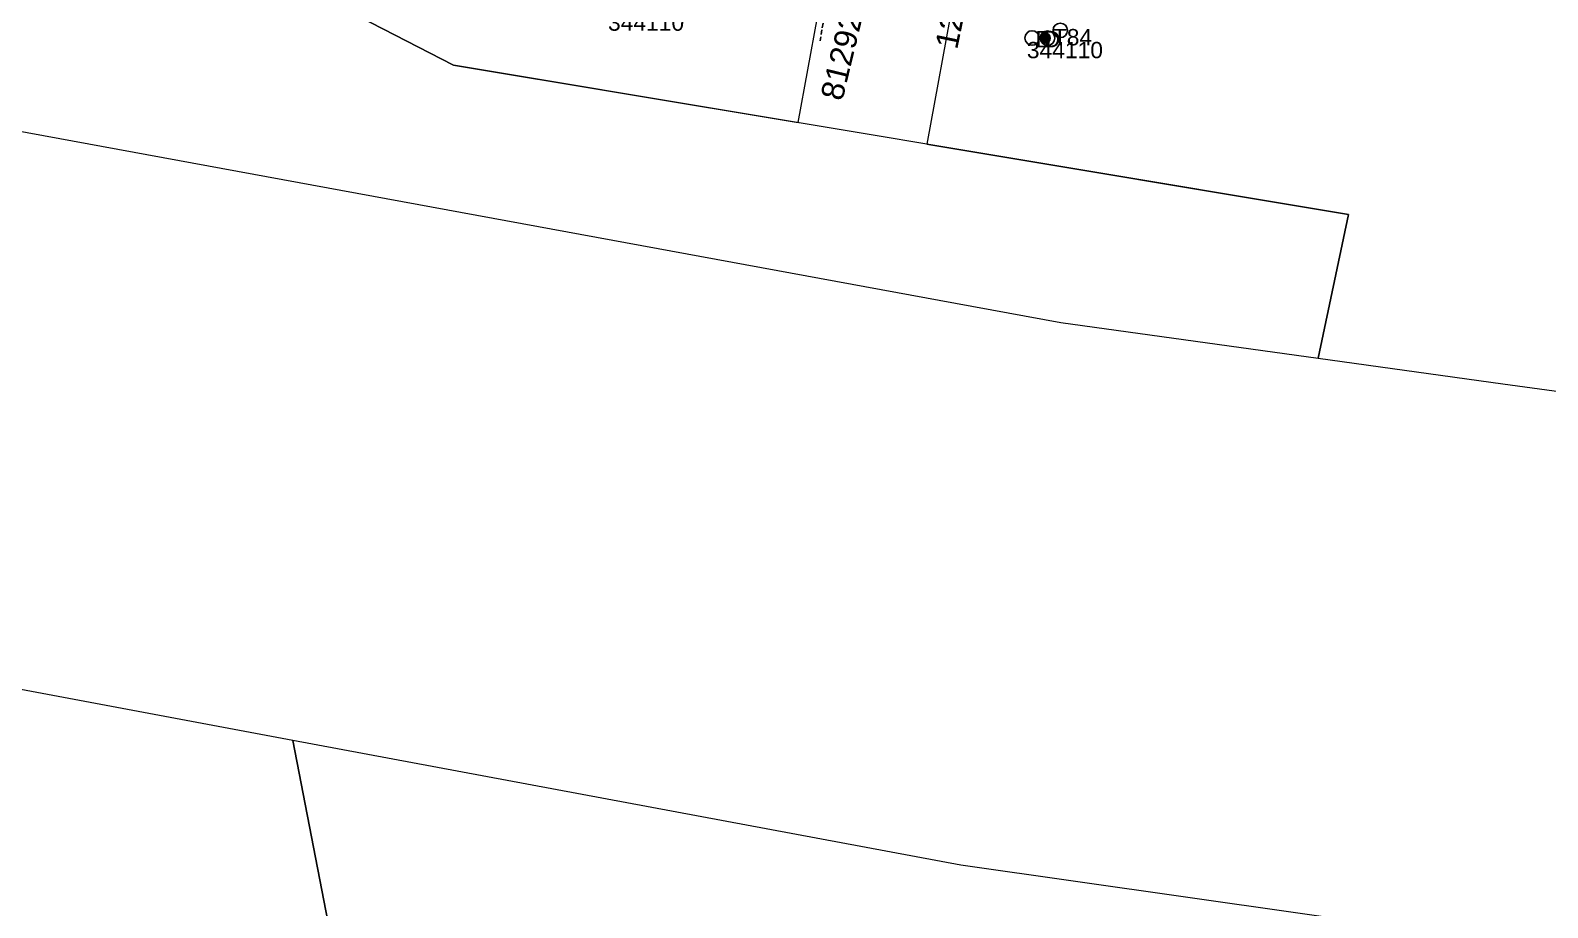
# Model space of a CAD drawing. Header units: metres. Extents: x 292510 to 295946, y 6251475 to 6256272.
# Drawn here: x 294801.5 to 294968.8, y 6255371.5 to 6255468.2 of the extents above; entities that cross this region are included whole.
import ezdxf
from ezdxf.enums import TextEntityAlignment as Align

# ---------------------------------------------------------------- set-up
doc = ezdxf.new("R2010")
doc.units = ezdxf.units.M
doc.linetypes.add('DASHED', pattern=[0.75, 0.5, -0.25])
doc.layers.get('0').update_dxf_attribs({"color": 6})
doc.layers.add('Cadastre Land Parcels_SP_EXT', color=7, linetype='Continuous', lineweight=5)
for name, color, linetype in [('Duct_SP_EXT', 7, 'Continuous'), ('SupportsUG_SP_LV_EXT', 7, 'Continuous'), ('SupportsUG_SP_LV_SL_EXT', 7, 'Continuous')]:
    doc.layers.add(name, color=color, linetype=linetype)
doc.layers.add('UNKNOWN_FEATURES', color=1, linetype='DASHED', plot=False)
doc.styles.add('COLUMN_LABEL', font='arial.ttf')
doc.styles.add('iecARIAL', font='arial.ttf', dxfattribs={"height": 2})
doc.styles.add('POLE_LABEL', font='arial.ttf')
doc.styles.get("Standard").update_dxf_attribs({"font": 'arial.ttf'})

# ---------------------------------------------------------------- blocks, each defined once
blk = doc.blocks.new('COLUMN_EXT')
blk.add_hatch(color=256).paths.add_polyline_path([(-1.49, 1.48), (-1.49, -1.49), (1.48, -1.49), (1.48, 1.48)])
blk.add_lwpolyline([(-1.49, -1.49), (1.48, -1.49), (1.48, 1.48), (-1.49, 1.48)], close=True)
for tag, height, style, flags, p in [('ASSET_NUM', 2.5, 'COLUMN_LABEL', 8, (2, 2)), ('STRUCTURE_PLANT_NUMBER', 0.2, 'POLE_LABEL', 9, (1.81, 0.03)), ('STREET_CODE', 0.2, 'COLUMN_LABEL', 9, (1.81, -0.2))]:
    blk.add_attdef(tag, text='', height=height, dxfattribs=dict(style=style, flags=flags)).set_placement(p, align=Align.MIDDLE_LEFT)
at = {"flags": 9}
for tag, p in [('COLUMN_TYPE', (1.81, -0.4)), ('OWNED_BY', (1.81, -0.6)), ('STATE', (1.81, -0.8)), ('USAGE', (1.81, -1)), ('STREETNAME', (1.81, -1.6)), ('LEGEND', (1.81, -1.2)), ('LOCATION', (1.81, -1.4)), ('SUBURB', (1.81, -1.8)), ('NOTES', (1.81, -2))]:
    blk.add_attdef(tag, text='', height=0.2, dxfattribs=at).set_placement(p, align=Align.MIDDLE_LEFT)
at = {"flags": 1}
blk.add_attdef('Z', (1.81, -2.35), '', height=0.2, dxfattribs=at)
blk = doc.blocks.new('PILLAR_EXT')
blk.add_hatch(color=256).paths.add_polyline_path([(-2.475, 0.99), (-2.475, -0.99), (2.475, -0.99), (2.475, 0.99)])
blk.add_lwpolyline([(-2.475, -0.99), (2.475, -0.99), (2.475, 0.99), (-2.475, 0.99)], close=True)
at = {"style": 'iecARIAL', "flags": 8}
blk.add_attdef('ASSET_NUM', (1.5, 3.5), '', height=2.5, dxfattribs=at)
for tag, p, flags in [('OWNED_BY', (0, -0.2), 9), ('STATE', (0, -0.4), 9), ('SUPPORT_TYPE', (0, -0.6), 9), ('STREETNAME', (0, -1.8), 9), ('USAGE', (0, -0.8), 9), ('LEGEND', (0, -1), 9), ('LOCATION', (0, -1.2), 9), ('NOTES', (0, -1.4), 9), ('PARENT', (0, -1.6), 9), ('SUBURB', (0, -2), 1)]:
    blk.add_attdef(tag, p, '', height=0.2, dxfattribs=dict(flags=flags))
blk = doc.blocks.new('DUCT_EXT')
blk.add_circle((0, 0.8), 0.8)
at = {"flags": 1}
blk.add_attdef('Z', (0, 0), '', height=0.2, dxfattribs=at)
at = {"flags": 9}
for tag, p in [('DUCT_CODE', (0, 0)), ('XSECT_TYPE', (0, -0.2)), ('STATE', (0, -0.6)), ('FB_REFERENCE', (0, -0.4)), ('NOTES', (0, -0.8))]:
    blk.add_attdef(tag, text='', height=0.2, dxfattribs=at).set_placement(p, align=Align.MIDDLE_LEFT)
blk = doc.blocks.new('CABLE_LARGE_EXT')
h = blk.add_hatch(color=256)
edge = h.paths.add_edge_path()
edge.add_arc((0, 0.55), 0.55, 0, 360)
blk.add_circle((0, 0.55), 0.55)
at = {"flags": 1}
blk.add_attdef('Z', (0, 0), '', height=0.2, dxfattribs=at)
at = {"flags": 9}
for tag, p in [('COND_CODE', (0, 0)), ('STATE', (0, -0.4)), ('XSECT_SIZE', (0, -0.6)), ('FB_REFERENCE', (0, -0.2)), ('NOTES', (0, -0.8))]:
    blk.add_attdef(tag, text='', height=0.2, dxfattribs=at).set_placement(p, align=Align.MIDDLE_LEFT)

msp = doc.modelspace()

# ---------------------------------------------------------------- linework, layer by layer
at = {"layer": 'Cadastre Land Parcels_SP_EXT', "linetype": 'Continuous'}
for points in [[(294575.28, 6255610.53), (294685.28, 6255471.4), (294762.76, 6255463), (294776.52, 6255461.51), (294903.48, 6255438.15), (294915.08, 6255436.02), (294943.48, 6255432.09), (294946.81, 6255447.94), (294946.81, 6255447.94), (294848.14, 6255464.41), (294788.34, 6255495.18), (294719.47, 6255559.79), (294684.12, 6255596.9), (294666.37, 6255615.53), (294665.66, 6255616.88), (294651.61, 6255643.49), (294650.92, 6255644.6), (294605.49, 6255718.55)], [(294788.34, 6255495.18), (294848.14, 6255464.41), (294886.15, 6255458.07), (294888.28, 6255469.71)], [(294903.31, 6255471.97), (294900.33, 6255455.7), (294946.81, 6255447.94), (294943.48, 6255432.09), (294963.81, 6255429.28), (294974.89, 6255427.75)], [(294861.93, 6255227.43), (294830.42, 6255389.97), (294830.42, 6255389.97), (294765.51, 6255402.11), (294626.65, 6255416.81), (294567.63, 6255426.08)], [(294966.25, 6255367.37), (294904.06, 6255376.2), (294830.42, 6255389.97), (294861.93, 6255227.43)]]:
    msp.add_lwpolyline(points, dxfattribs=at)
at = {"layer": 'UNKNOWN_FEATURES'}
msp.add_lwpolyline([(294889.22, 6255471.25), (294888.57, 6255467.07)], dxfattribs=at)

# ---------------------------------------------------------------- block references
at = {"layer": 'Duct_SP_EXT'}
for name, p, rotation in [('DUCT_EXT', (294911.13, 6255467.4), 269.8446775729774), ('CABLE_LARGE_EXT', (294912.83, 6255467.39), 269.7697832863082), ('DUCT_EXT', (294912.83, 6255467.39), 269.8446775729774), ('DUCT_EXT', (294914.23, 6255468.24), 269.8446775729774)]:
    msp.add_blockref(name, p, dxfattribs=dict(at, rotation=rotation))
at = {"layer": 'SupportsUG_SP_LV_EXT'}
ref = msp.add_blockref('PILLAR_EXT', (294903.28, 6255474.21), dxfattribs=dict(at, rotation=25.49925984457699))
ref.add_attrib('ASSET_NUM', '126312', dxfattribs={"layer": '0', "height": 2.5, "rotation": 78.3725, "style": 'iecARIAL'}).set_placement((294904.78, 6255477.71), align=Align.MIDDLE_RIGHT)
at = {"layer": 'SupportsUG_SP_LV_SL_EXT'}
ref = msp.add_blockref('COLUMN_EXT', (294889.3, 6255471.53), dxfattribs=dict(at, rotation=166.4166759717532))
ref.add_attrib('ASSET_NUM', '812928', dxfattribs={"layer": '0', "height": 2.5, "rotation": 76.4167, "style": 'COLUMN_LABEL'}).set_placement((294891.3, 6255472.28), align=Align.TOP_RIGHT)

# ---------------------------------------------------------------- texts
at = {"layer": 'Duct_SP_EXT'}
for s, p in [('344110', (294865.17, 6255468.2)), ('B', (294912.31, 6255466.37)), ('D', (294913.21, 6255466.37)), ('T84', (294914.21, 6255466.59)), ('344110', (294911.35, 6255465.17))]:
    msp.add_text(s, height=1.8, dxfattribs=at).set_placement(p)

doc.saveas('drawing.dxf')
